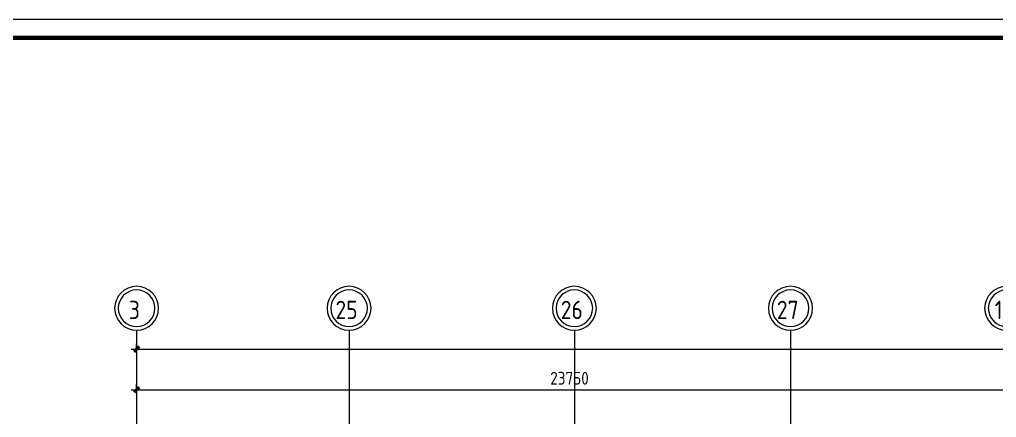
# Model space of a CAD drawing. Header units: millimetres. Extents: x -259793 to 1187961, y -549744 to 43070.
# Drawn here: x 247950 to 274618, y 32206 to 43070 of the extents above; entities that cross this region are included whole.
import ezdxf

# ---------------------------------------------------------------- set-up
doc = ezdxf.new("R2010")
doc.units = ezdxf.units.MM
doc.linetypes.add('ADSK_Линия сетки', pattern=[25, 20, -2.5, 0, -2.5])
for name, color, linetype, lineweight in [('Оси', 252, 'Continuous', 9), ('ОФ_рамка', 8, 'Continuous', 60), ('Размеры', 7, 'Continuous', 9)]:
    doc.layers.add(name, color=color, linetype=linetype, lineweight=lineweight)
doc.styles.add('GOST Common', font='', dxfattribs={"width": 0.9, "height": 500})
doc.styles.add('GOST Common_1', font='', dxfattribs={"height": 250})
doc.styles.get('GOST Common').set_extended_font_data('GOST type B')
doc.styles.get('GOST Common_1').set_extended_font_data('GOST type B')

# ---------------------------------------------------------------- blocks, each defined once
blk = doc.blocks.new('А0')
at = {"layer": 'ОФ_рамка', "color": 0, "linetype": 'Continuous', "lineweight": 5, "ltscale": 100}
blk.add_lwpolyline([(341068, -309617), (222168, -309617)], dxfattribs=at)
at = {"layer": 'ОФ_рамка', "color": 0, "linetype": 'Continuous', "ltscale": 100}
blk.add_lwpolyline([(340568, -310117), (224168, -310117)], dxfattribs=at)
blk = doc.blocks.new('3 этаж')
at = {"layer": 'Оси', "color": 251, "linetype": 'ADSK_Линия сетки', "ltscale": 200, "true_color": 0x636466}
for p, q in [((251146, 34587), (251146, 13337)), ((256946, 34587), (256946, 13337)), ((263096, 34587), (263096, 13337)), ((268996, 34587), (268996, 13337))]:
    blk.add_line(p, q, dxfattribs=at)
at = {"layer": 'Оси', "color": 251, "lineweight": 20, "true_color": 0x636466}
for centre, radius, start, end in [((251146, 35187), 600, 0, 180), ((256946, 35187), 600, 0, 180), ((263096, 35187), 600, 0, 180), ((268996, 35187), 600, 0, 180), ((274896, 35187), 600, 0, 180), ((251146, 35187), 500, 0, 180), ((256946, 35187), 500, 0, 180), ((263096, 35187), 500, 0, 180), ((268996, 35187), 500, 0, 180), ((274896, 35187), 500, 0, 180), ((251146, 35187), 600, 180, 0), ((251146, 35187), 500, 180, 0), ((256946, 35187), 600, 180, 0), ((256946, 35187), 500, 180, 0), ((263096, 35187), 600, 180, 0), ((263096, 35187), 500, 180, 0), ((268996, 35187), 600, 180, 0), ((268996, 35187), 500, 180, 0), ((274896, 35187), 600, 180, 0), ((274896, 35187), 500, 180, 0)]:
    blk.add_arc(centre, radius, start, end, dxfattribs=at)
at = {"layer": 'Размеры', "color": 251, "lineweight": 20, "true_color": 0x636466}
for p, q in [((251146, 34068), (251146, 34218)), ((250996, 34068), (304896, 34068)), ((251146, 34068), (251146, 34018)), ((251146, 32964), (251146, 33114)), ((250996, 32964), (274896, 32964)), ((251146, 32964), (251146, 32914))]:
    blk.add_line(p, q, dxfattribs=at)
at = {"layer": 'Размеры', "color": 251, "lineweight": 40, "true_color": 0x636466}
for p, q in [((251146, 34068), (251216, 34139)), ((251146, 34068), (251075, 33997)), ((251146, 32964), (251075, 32893)), ((251146, 32964), (251216, 33034))]:
    blk.add_line(p, q, dxfattribs=at)
at = {"layer": 'Оси', "color": 251, "true_color": 0x636466, "style": 'GOST Common', "width": 0.9}
for s, p in [('3', (250935, 34892)), ('25', (256574, 34892)), ('26', (262724, 34892)), ('27', (268624, 34892)), ('10', (274569, 34892))]:
    blk.add_text(s, height=500, dxfattribs=at).set_placement(p)
at = {"layer": 'Размеры', "color": 251, "true_color": 0x636466, "style": 'GOST Common_1', "width": 0.9}
blk.add_text('23750', height=350, dxfattribs=at).set_placement((262437, 33101))

msp = doc.modelspace()

# ---------------------------------------------------------------- block references
msp.add_blockref('3 этаж', (0, 0))
at = {"layer": 'ОФ_рамка', "color": 0, "lineweight": -2}
msp.add_blockref('А0', (0, 352686.90518), dxfattribs=at)

doc.saveas('drawing.dxf')
